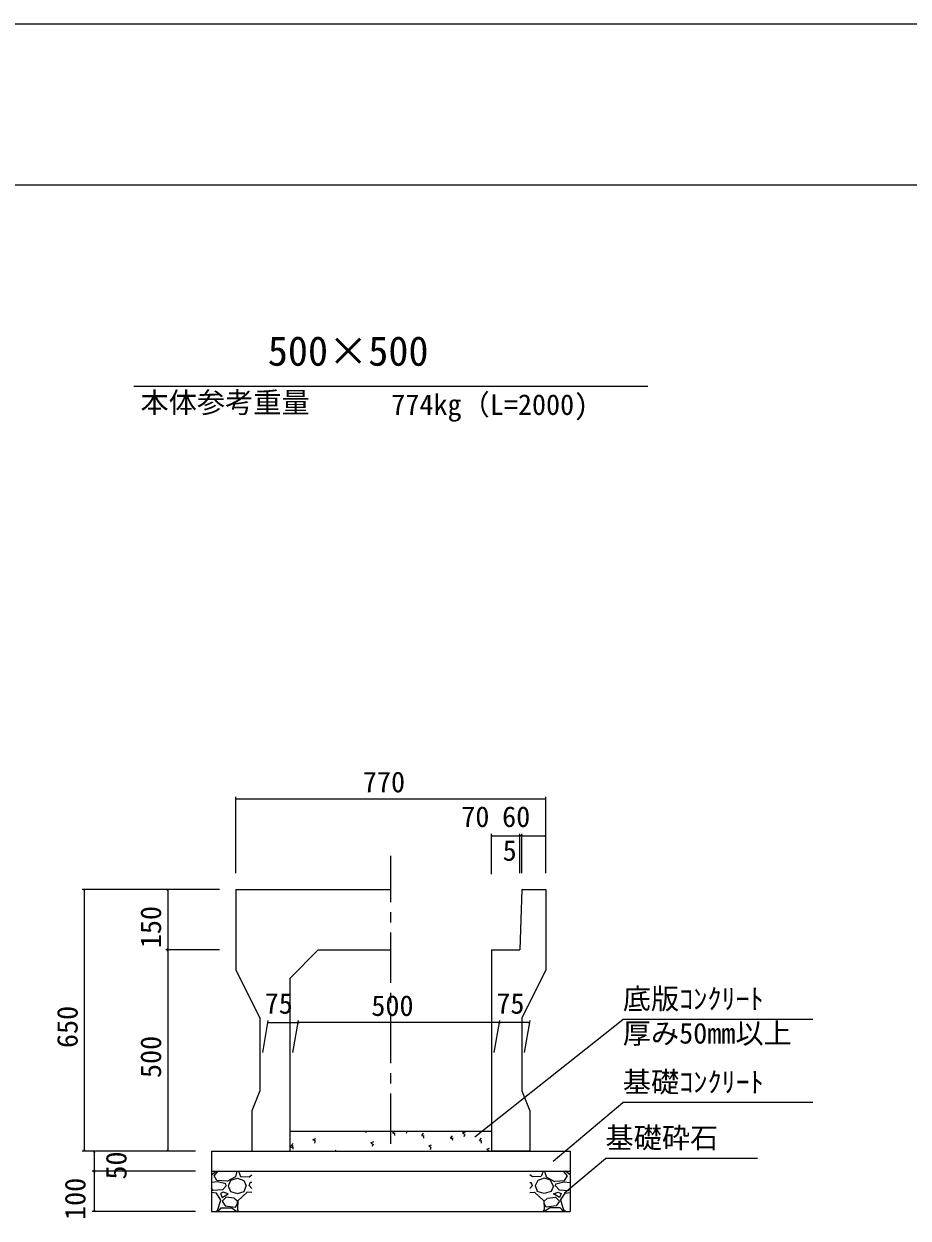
# Model space of a CAD drawing. Units: millimetres on the paper, scale 1:20. Extents: x 0 to 841, y 0 to 594.
# Drawn here: x 194.1 to 303.8, y 445.7 to 594 of the extents above; entities that cross this region are included whole.
import ezdxf
from ezdxf.enums import TextEntityAlignment as Align

# ---------------------------------------------------------------- set-up
doc = ezdxf.new("R2010")
doc.units = ezdxf.units.MM
doc.linetypes.add('USER1', pattern=[10, 6.25, -1.25, 1.25, -1.25])
for name, color, linetype, lineweight in [('D-STR-DIM（寸法）', 7, 'Continuous', 18), ('D-STR-HTXT（旗揚げ）', 4, 'Continuous', 18), ('D-STR-STRn（構造物）', 5, 'Continuous', 18), ('D-STR（構造物外形線）', 1, 'Continuous', 18), ('D-TTL(外枠）', 2, 'Continuous', 18), ('DEFPOINTS_2', 8, 'Continuous', 18)]:
    doc.layers.add(name, color=color, linetype=linetype, lineweight=lineweight)
doc.layers.add('D-STR-TXT（文字）', color=7, linetype='Continuous')
doc.styles.add('ＭＳ ゴシック', font='')
doc.styles.get('ＭＳ ゴシック').set_extended_font_data('MS Gothic')

msp = doc.modelspace()

# ---------------------------------------------------------------- linework, layer by layer
at = {"layer": 'D-STR-DIM（寸法）'}
for p, q in [((220.378, 488.518), (220.378, 498.007)), ((220.378, 497.757), (220.528, 497.782)), ((220.378, 497.757), (220.398, 497.757)), ((220.528, 497.732), (220.378, 497.757)), ((220.398, 497.757), (258.858, 497.757)), ((258.728, 497.782), (258.878, 497.757)), ((258.878, 497.757), (258.728, 497.732)), ((258.878, 497.757), (258.858, 497.757)), ((258.878, 488.518), (258.878, 498.007)), ((252.128, 488.41), (252.128, 493.425)), ((252.128, 493.175), (252.278, 493.2)), ((252.128, 493.175), (252.148, 493.175)), ((252.278, 493.15), (252.128, 493.175)), ((252.148, 493.175), (255.608, 493.175)), ((255.478, 493.2), (255.628, 493.175)), ((255.628, 493.175), (255.478, 493.15)), ((255.628, 493.175), (255.608, 493.175)), ((255.628, 488.552), (255.628, 493.425)), ((255.628, 488.552), (255.628, 493.425)), ((255.628, 493.175), (255.778, 493.2)), ((255.628, 493.175), (255.648, 493.175)), ((255.778, 493.15), (255.628, 493.175)), ((255.858, 493.175), (255.648, 493.175)), ((255.728, 493.2), (255.878, 493.175)), ((255.878, 493.175), (255.728, 493.15)), ((255.878, 493.175), (255.858, 493.175)), ((255.878, 488.518), (255.878, 493.425)), ((255.878, 488.518), (255.878, 493.425)), ((255.878, 493.175), (256.028, 493.2)), ((255.878, 493.175), (255.898, 493.175)), ((256.028, 493.15), (255.878, 493.175)), ((255.898, 493.175), (258.858, 493.175)), ((258.728, 493.2), (258.878, 493.175)), ((258.878, 493.175), (258.728, 493.15)), ((258.878, 493.175), (258.858, 493.175)), ((258.878, 488.518), (258.878, 493.425)), ((218.378, 486.518), (201.331, 486.518)), ((201.556, 486.368), (201.581, 486.518)), ((201.581, 486.518), (201.581, 486.498)), ((201.581, 486.518), (201.606, 486.368)), ((201.581, 486.498), (201.581, 454.038)), ((218.378, 486.518), (211.692, 486.518)), ((211.917, 486.368), (211.942, 486.518)), ((211.942, 486.518), (211.942, 486.498)), ((211.942, 486.518), (211.967, 486.368)), ((211.942, 486.498), (211.942, 479.038)), ((218.378, 479.018), (211.692, 479.018)), ((218.378, 479.018), (211.692, 479.018)), ((211.942, 479.018), (211.917, 479.168)), ((211.917, 478.868), (211.942, 479.018)), ((211.967, 479.168), (211.942, 479.018)), ((211.942, 479.018), (211.942, 479.038)), ((211.942, 479.018), (211.942, 478.998)), ((211.942, 479.018), (211.967, 478.868)), ((211.942, 478.998), (211.942, 454.038)), ((223.73, 466.271), (224.43, 470.238)), ((227.48, 466.271), (228.18, 470.238)), ((227.48, 466.271), (228.18, 470.238)), ((252.481, 466.271), (253.18, 470.238)), ((252.481, 466.271), (253.18, 470.238)), ((256.23, 466.271), (256.93, 470.238)), ((224.386, 469.988), (224.536, 470.013)), ((224.386, 469.988), (224.406, 469.988)), ((224.536, 469.963), (224.386, 469.988)), ((224.406, 469.988), (228.116, 469.988)), ((227.986, 470.013), (228.136, 469.988)), ((228.136, 469.988), (227.986, 469.963)), ((228.136, 469.988), (228.116, 469.988)), ((228.136, 469.988), (228.286, 470.013)), ((228.136, 469.988), (228.156, 469.988)), ((228.286, 469.963), (228.136, 469.988)), ((253.116, 469.988), (228.156, 469.988)), ((252.986, 470.013), (253.136, 469.988)), ((253.136, 469.988), (252.986, 469.963)), ((253.136, 469.988), (253.116, 469.988)), ((253.136, 469.988), (253.286, 470.013)), ((253.136, 469.988), (253.156, 469.988)), ((253.286, 469.963), (253.136, 469.988)), ((256.866, 469.988), (253.156, 469.988)), ((256.736, 470.013), (256.886, 469.988)), ((256.886, 469.988), (256.736, 469.963)), ((256.886, 469.988), (256.866, 469.988)), ((215.378, 454.018), (201.331, 454.018)), ((201.581, 454.018), (201.556, 454.168)), ((201.606, 454.168), (201.581, 454.018)), ((201.581, 454.018), (201.581, 454.038)), ((215.378, 454.018), (202.581, 454.018)), ((202.806, 453.868), (202.831, 454.018)), ((202.831, 454.018), (202.831, 453.998)), ((202.831, 454.018), (202.856, 453.868)), ((202.831, 453.998), (202.831, 451.538)), ((215.378, 454.018), (211.692, 454.018)), ((211.942, 454.018), (211.917, 454.168)), ((211.967, 454.168), (211.942, 454.018)), ((211.942, 454.018), (211.942, 454.038)), ((215.378, 451.518), (202.581, 451.518)), ((215.378, 451.518), (202.581, 451.518)), ((202.831, 451.518), (202.806, 451.668)), ((202.806, 451.368), (202.831, 451.518)), ((202.856, 451.668), (202.831, 451.518)), ((202.831, 451.518), (202.831, 451.538)), ((202.831, 451.518), (202.831, 451.498)), ((202.831, 451.518), (202.856, 451.368)), ((202.831, 451.498), (202.831, 446.538)), ((215.378, 446.518), (202.581, 446.518)), ((202.831, 446.518), (202.806, 446.668)), ((202.856, 446.668), (202.831, 446.518)), ((202.831, 446.518), (202.831, 446.538))]:
    msp.add_line(p, q, dxfattribs=at)
at = {"layer": 'D-STR-HTXT（旗揚げ）'}
for p, q in [((207.736, 549), (271.52, 549)), ((250.072, 455.784), (268.422, 470.379)), ((292.02, 470.379), (268.422, 470.379)), ((259.784, 452.788), (268.429, 460.051)), ((292.028, 460.051), (268.429, 460.051)), ((261.195, 448.859), (266.279, 453.12)), ((285.142, 453.12), (266.279, 453.12))]:
    msp.add_line(p, q, dxfattribs=at)
at = {"layer": 'D-STR-STRn（構造物）', "color": 7, "linetype": 'USER1'}
msp.add_line((239.628, 454.931), (239.628, 490.673), dxfattribs=at)
at = {"layer": 'D-STR-STRn（構造物）', "color": 7}
for p, q in [((227.128, 456.518), (252.128, 456.518)), ((229.974, 455.464), (230.325, 455.599)), ((229.975, 455.464), (230.223, 455.296)), ((230.183, 455.02), (230.285, 455.322)), ((236.555, 456.274), (236.51, 456.518)), ((239.881, 456.264), (240.095, 456.518)), ((239.881, 456.264), (240.18, 456.238)), ((240.141, 455.96), (240.083, 456.274)), ((241.57, 456.232), (241.666, 456.518)), ((241.595, 456.518), (241.61, 456.509)), ((243.468, 455.951), (243.709, 456.238)), ((243.468, 455.951), (243.767, 455.925)), ((243.727, 455.646), (243.67, 455.96)), ((247.054, 455.637), (247.295, 455.924)), ((247.054, 455.637), (247.353, 455.611)), ((247.314, 455.333), (247.256, 455.646)), ((248.547, 456.276), (248.897, 456.41)), ((248.547, 456.276), (248.796, 456.108)), ((248.756, 455.831), (248.857, 456.133)), ((250.64, 455.323), (250.881, 455.61)), ((250.64, 455.323), (250.939, 455.297)), ((250.9, 455.019), (250.842, 455.332)), ((227.128, 454.549), (227.515, 454.953)), ((227.128, 454.546), (227.57, 454.478)), ((227.527, 454.255), (227.472, 454.73)), ((232.749, 454.018), (232.851, 454.125)), ((237.16, 455.064), (237.51, 455.198)), ((237.16, 455.064), (237.409, 454.896)), ((237.369, 454.619), (237.47, 454.921)), ((244.346, 454.663), (244.696, 454.798)), ((244.346, 454.663), (244.595, 454.496)), ((244.555, 454.219), (244.656, 454.521)), ((251.531, 454.263), (251.881, 454.397)), ((251.531, 454.263), (251.78, 454.095)), ((251.808, 454.018), (251.842, 454.12))]:
    msp.add_line(p, q, dxfattribs=at)
at = {"layer": 'D-STR-STRn（構造物）'}
for p, q in [((217.378, 454.018), (217.378, 446.518)), ((217.378, 454.018), (261.878, 454.018)), ((261.878, 454.018), (261.878, 446.518)), ((217.378, 451.518), (261.878, 451.518)), ((217.378, 451.084), (217.941, 451.518)), ((217.687, 450.966), (218.183, 451.518)), ((218.046, 450.364), (217.696, 450.964)), ((220.538, 451.516), (220.338, 450.816)), ((220.709, 451.518), (220.978, 450.878)), ((220.984, 450.864), (222.034, 450.814)), ((222.037, 450.82), (222.378, 451.083)), ((257.219, 450.82), (256.878, 451.083)), ((258.272, 450.864), (257.222, 450.814)), ((258.547, 451.518), (258.277, 450.878)), ((258.717, 451.516), (258.917, 450.816)), ((261.569, 450.966), (261.072, 451.518)), ((261.209, 450.364), (261.559, 450.964)), ((261.878, 451.084), (261.315, 451.518)), ((218.141, 450.21), (217.378, 450.13)), ((217.585, 449.133), (217.378, 449.358)), ((219.283, 450.277), (218.033, 450.377)), ((219.135, 449.969), (218.135, 450.219)), ((219.187, 449.716), (218.737, 449.216)), ((219.187, 449.713), (219.137, 449.963)), ((220.339, 450.813), (219.289, 450.263)), ((219.432, 449.718), (219.732, 449.018)), ((219.485, 449.716), (219.785, 450.416)), ((219.787, 450.416), (220.587, 450.666)), ((220.585, 450.666), (221.385, 450.366)), ((221.387, 450.365), (221.687, 449.715)), ((221.435, 449.018), (221.685, 449.718)), ((222.378, 449.358), (222.035, 449.733)), ((222.036, 449.717), (222.186, 450.117)), ((222.378, 450.13), (222.191, 450.11)), ((256.878, 450.13), (257.065, 450.11)), ((256.878, 449.358), (257.221, 449.733)), ((257.22, 449.717), (257.07, 450.117)), ((257.868, 450.365), (257.568, 449.715)), ((257.821, 449.018), (257.571, 449.718)), ((258.671, 450.666), (257.871, 450.366)), ((259.469, 450.416), (258.669, 450.666)), ((258.917, 450.813), (259.967, 450.263)), ((259.77, 449.716), (259.47, 450.416)), ((259.824, 449.718), (259.524, 449.018)), ((259.972, 450.277), (261.222, 450.377)), ((260.069, 449.713), (260.119, 449.963)), ((260.069, 449.716), (260.519, 449.216)), ((260.121, 449.969), (261.121, 450.219)), ((261.115, 450.21), (261.878, 450.13)), ((261.671, 449.133), (261.878, 449.358)), ((217.988, 448.811), (217.378, 448.862)), ((218.733, 449.219), (217.583, 449.119)), ((218.548, 447.919), (217.998, 448.819)), ((218.137, 446.665), (218.537, 447.915)), ((218.485, 448.766), (218.685, 448.266)), ((218.836, 448.914), (218.486, 448.764)), ((218.685, 448.267), (219.435, 448.717)), ((219.186, 448.316), (218.686, 447.816)), ((219.438, 448.717), (218.838, 448.917)), ((220.192, 448.169), (219.192, 448.319)), ((219.733, 449.013), (220.583, 448.763)), ((220.597, 447.806), (220.197, 448.156)), ((220.634, 447.869), (220.584, 446.819)), ((220.589, 448.763), (221.439, 449.013)), ((221.788, 448.916), (220.638, 447.866)), ((222.378, 448.862), (221.788, 448.911)), ((256.878, 448.862), (257.468, 448.911)), ((257.468, 448.916), (258.618, 447.866)), ((258.666, 448.763), (257.816, 449.013)), ((258.621, 447.869), (258.671, 446.819)), ((258.659, 447.806), (259.059, 448.156)), ((259.523, 449.013), (258.673, 448.763)), ((259.063, 448.169), (260.063, 448.319)), ((259.818, 448.717), (260.418, 448.917)), ((260.571, 448.267), (259.821, 448.717)), ((260.069, 448.316), (260.569, 447.816)), ((260.42, 448.914), (260.77, 448.764)), ((260.523, 449.219), (261.673, 449.119)), ((260.771, 448.766), (260.571, 448.266)), ((260.708, 447.919), (261.258, 448.819)), ((261.119, 446.665), (260.719, 447.915)), ((261.268, 448.811), (261.878, 448.862)), ((217.378, 446.518), (250.878, 446.518)), ((217.378, 446.518), (261.878, 446.518)), ((217.941, 446.518), (218.137, 446.67)), ((218.183, 446.518), (218.587, 446.966)), ((218.587, 446.966), (219.887, 446.966)), ((218.685, 447.818), (219.085, 447.218)), ((219.088, 447.214), (220.338, 447.064)), ((219.885, 446.978), (220.535, 446.528)), ((220.338, 447.067), (220.588, 447.517)), ((220.578, 446.828), (220.709, 446.518)), ((220.587, 447.516), (220.587, 447.816)), ((258.677, 446.828), (258.547, 446.518)), ((258.918, 447.067), (258.668, 447.517)), ((258.669, 447.516), (258.669, 447.816)), ((259.371, 446.978), (258.721, 446.528)), ((260.168, 447.214), (258.918, 447.064)), ((260.669, 446.966), (259.369, 446.966)), ((260.571, 447.818), (260.171, 447.218)), ((261.072, 446.518), (260.669, 446.966)), ((261.315, 446.518), (261.119, 446.67))]:
    msp.add_line(p, q, dxfattribs=at)
at = {"layer": 'D-STR（構造物外形線）'}
for p, q in [((220.378, 486.518), (239.628, 486.518)), ((220.378, 486.518), (220.378, 476.518)), ((255.878, 486.518), (255.628, 479.018)), ((255.878, 486.518), (258.878, 486.518)), ((258.878, 486.518), (258.878, 476.518)), ((230.628, 479.018), (227.128, 475.518)), ((230.628, 479.018), (239.628, 479.018)), ((252.128, 479.018), (252.128, 454.018)), ((252.128, 479.018), (255.628, 479.018)), ((220.378, 476.518), (223.378, 470.518)), ((258.878, 476.518), (255.878, 470.518)), ((227.128, 454.018), (227.128, 475.518)), ((223.378, 470.518), (223.378, 461.518)), ((255.878, 470.518), (255.878, 461.518)), ((223.378, 461.518), (222.378, 459.018)), ((255.878, 461.518), (256.878, 459.018)), ((222.378, 459.018), (222.378, 454.018)), ((256.878, 459.018), (256.878, 454.018)), ((222.378, 454.018), (227.128, 454.018)), ((256.878, 454.018), (252.128, 454.018))]:
    msp.add_line(p, q, dxfattribs=at)
at = {"layer": 'D-TTL(外枠）'}
msp.add_line((25, 574), (820, 574), dxfattribs=at)
at = {"layer": 'DEFPOINTS_2'}
msp.add_line((0, 594), (841, 594), dxfattribs=at)

# ---------------------------------------------------------------- texts
at = {"layer": 'D-STR-DIM（寸法）', "style": 'ＭＳ ゴシック'}
for s, p in [('770', (236.163, 497.807)), ('70', (248.378, 493.5)), ('60', (253.448, 493.5)), ('5', (253.515, 489.304)), ('75', (223.978, 470.313)), ('500', (237.216, 470.038)), ('75', (252.728, 470.313))]:
    msp.add_text(s, height=2.566, dxfattribs=at).set_placement(p, align=Align.BOTTOM_LEFT)
for s, p in [('150', (211.892, 479.224)), ('650', (201.531, 466.822)), ('500', (211.892, 463.098)), ('50', (207.6, 450.485)), ('100', (202.506, 445.474))]:
    msp.add_text(s, height=2.566, rotation=90, dxfattribs=at).set_placement(p, align=Align.BOTTOM_LEFT)
at = {"layer": 'D-STR-TXT（文字）', "style": 'ＭＳ ゴシック'}
for s, height, p in [('500×500', 3.666, (224.362, 550.449)), ('本体参考重量', 2.566, (208.567, 544.933)), ('774kg（L=2000)', 2.566, (239.687, 544.67)), ('底版ｺﾝｸﾘｰﾄ', 2.566, (268.422, 470.879)), ('厚み50mm以上', 2.566, (268.422, 466.607)), ('基礎ｺﾝｸﾘｰﾄ', 2.566, (268.429, 460.551)), ('基礎砕石', 2.566, (266.279, 453.62))]:
    msp.add_text(s, height=height, dxfattribs=at).set_placement(p, align=Align.BOTTOM_LEFT)

doc.saveas('drawing.dxf')
